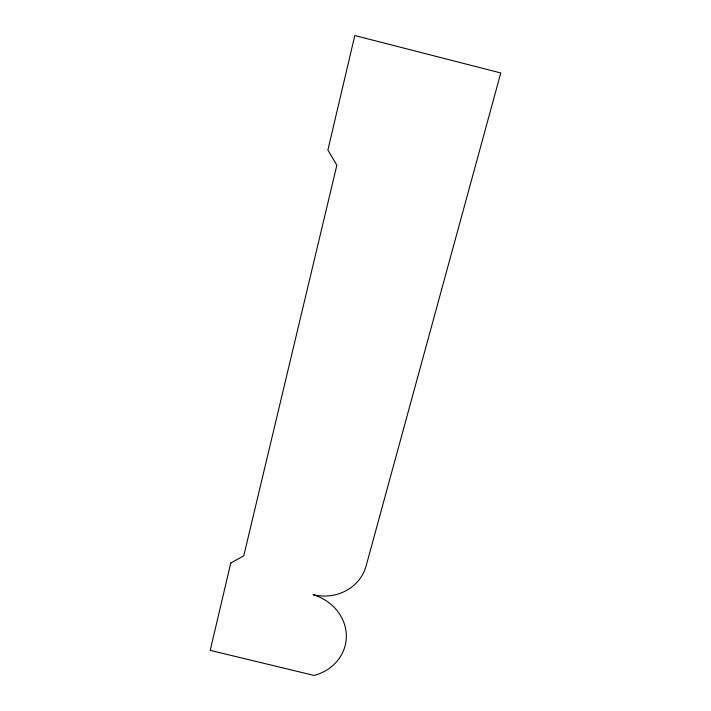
<?xml version="1.0" encoding="UTF-8"?>
<svg xmlns="http://www.w3.org/2000/svg" width="711" height="711" viewBox="0 0 711 711"><rect width="100%" height="100%" fill="white"/><g stroke="black" fill="none" stroke-linecap="round" stroke-linejoin="round"><path stroke-width="1.07" d="M230.755 563.05L210.216 650.369L314.111 675.45A46.579 42.145 9.3 0 0 346.337 635.696A46.579 42.145 9.3 0 0 313.098 594.707A44.135 40.847 8.5 0 0 366.085 566.036L500.784 72.966L354.807 35.55L327.878 150.065L336.854 165.228L243.766 555.824L230.755 563.05"/></g></svg>
